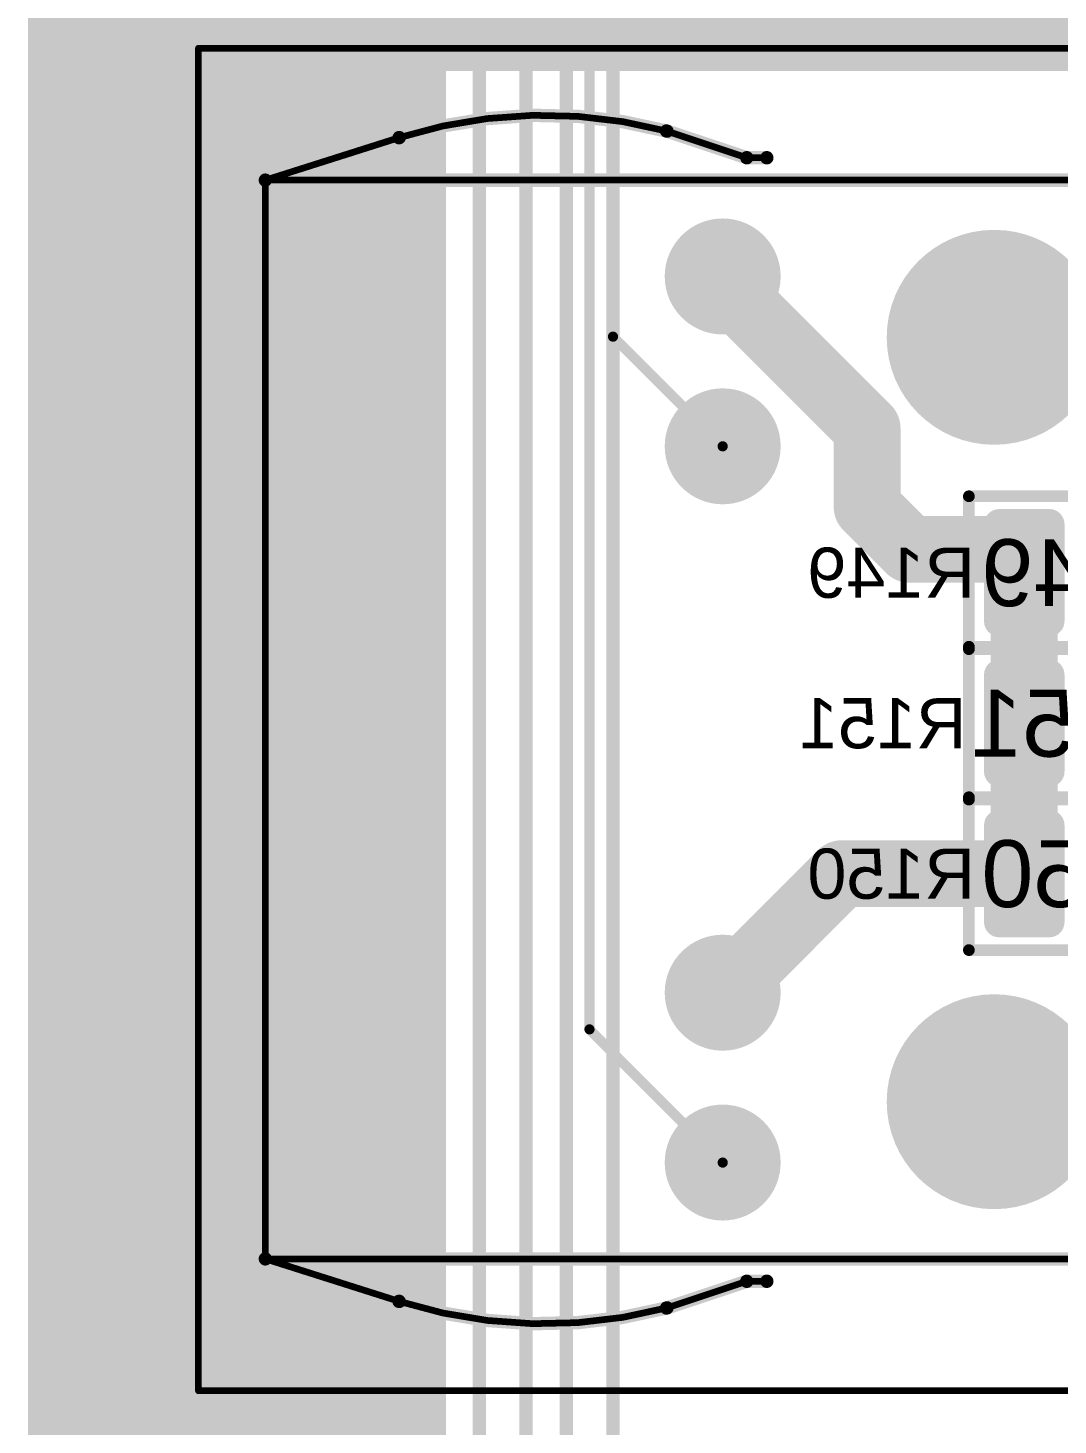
# Model space of a CAD drawing. Header units: inches. Extents: x -3 to 191, y -18 to 93.
# Drawn here: x -3.25 to 12.16, y 47.95 to 68.85 of the extents above; entities that cross this region are included whole.
import ezdxf

# ---------------------------------------------------------------- set-up
doc = ezdxf.new("R2010")
doc.units = ezdxf.units.IN
for name, color, linetype in [('Bottom Layer', 5, 'Continuous'), ('Bottom Overlay', 54, 'Continuous'), ('Bottom Paste', 16, 'Continuous'), ('Bottom Solder', 6, 'Continuous'), ('GND 1', 90, 'Continuous'), ('GND 2', 156, 'Continuous'), ('Mechanical 1', 6, 'Continuous'), ('Mechanical 13', 56, 'Continuous'), ('Mechanical 15', 56, 'Continuous'), ('Mechanical 20', 56, 'Continuous'), ('Multi-Layer', 9, 'Continuous'), ('Pad Holes', 156, 'Continuous'), ('PWR', 16, 'Continuous'), ('Signal L4', 76, 'Continuous'), ('Top Layer', 1, 'Continuous'), ('Top Overlay', 2, 'Continuous'), ('Top Solder', 216, 'Continuous'), ('Via Holes', 16, 'Continuous')]:
    doc.layers.add(name, color=color, linetype=linetype)
doc.styles.add('Arial', font='', dxfattribs={"height": 0.2})
doc.styles.get('Arial').set_extended_font_data('Arial')

# ---------------------------------------------------------------- blocks, each defined once
blk = doc.blocks.new('SI60118F_1')
at = {"layer": 'Bottom Layer'}
h = blk.add_hatch(color=5, dxfattribs=at)
edge = h.paths.add_edge_path()
edge.add_arc((-1.27, -6.35), 0.803, 0, 360)
h = blk.add_hatch(color=5, dxfattribs=at)
edge = h.paths.add_edge_path()
edge.add_arc((10.16, -6.35), 0.803, 0, 360)
h = blk.add_hatch(color=5, dxfattribs=at)
edge = h.paths.add_edge_path()
edge.add_arc((-2.18, -10.41), 0.765, 0, 360)
h = blk.add_hatch(color=5, dxfattribs=at)
edge = h.paths.add_edge_path()
edge.add_arc((0.36, -10.41), 0.765, 0, 360)
h = blk.add_hatch(color=5, dxfattribs=at)
edge = h.paths.add_edge_path()
edge.add_arc((8.53, -10.41), 0.765, 0, 360)
h = blk.add_hatch(color=5, dxfattribs=at)
edge = h.paths.add_edge_path()
edge.add_arc((11.07, -10.41), 0.765, 0, 360)
at = {"layer": 'Bottom Solder'}
h = blk.add_hatch(color=6, dxfattribs=at)
edge = h.paths.add_edge_path()
edge.add_arc((-1.27, -6.35), 0.905, 0, 360)
h = blk.add_hatch(color=6, dxfattribs=at)
edge = h.paths.add_edge_path()
edge.add_arc((10.16, -6.35), 0.905, 0, 360)
h = blk.add_hatch(color=6, dxfattribs=at)
edge = h.paths.add_edge_path()
edge.add_arc((-2.18, -10.41), 0.867, 0, 360)
h = blk.add_hatch(color=6, dxfattribs=at)
edge = h.paths.add_edge_path()
edge.add_arc((0.36, -10.41), 0.867, 0, 360)
h = blk.add_hatch(color=6, dxfattribs=at)
edge = h.paths.add_edge_path()
edge.add_arc((8.53, -10.41), 0.867, 0, 360)
h = blk.add_hatch(color=6, dxfattribs=at)
edge = h.paths.add_edge_path()
edge.add_arc((11.07, -10.41), 0.867, 0, 360)
at = {"layer": 'GND 1'}
h = blk.add_hatch(color=90, dxfattribs=at)
edge = h.paths.add_edge_path()
edge.add_arc((-1.27, -6.35), 0.803, 0, 360)
h = blk.add_hatch(color=90, dxfattribs=at)
edge = h.paths.add_edge_path()
edge.add_arc((10.16, -6.35), 0.803, 0, 360)
h = blk.add_hatch(color=90, dxfattribs=at)
edge = h.paths.add_edge_path()
edge.add_arc((-2.18, -10.41), 0.765, 0, 360)
h = blk.add_hatch(color=90, dxfattribs=at)
edge = h.paths.add_edge_path()
edge.add_arc((0.36, -10.41), 0.765, 0, 360)
h = blk.add_hatch(color=90, dxfattribs=at)
edge = h.paths.add_edge_path()
edge.add_arc((8.53, -10.41), 0.765, 0, 360)
h = blk.add_hatch(color=90, dxfattribs=at)
edge = h.paths.add_edge_path()
edge.add_arc((11.07, -10.41), 0.765, 0, 360)
at = {"layer": 'GND 2'}
h = blk.add_hatch(color=156, dxfattribs=at)
edge = h.paths.add_edge_path()
edge.add_arc((-1.27, -6.35), 0.803, 0, 360)
h = blk.add_hatch(color=156, dxfattribs=at)
edge = h.paths.add_edge_path()
edge.add_arc((10.16, -6.35), 0.803, 0, 360)
h = blk.add_hatch(color=156, dxfattribs=at)
edge = h.paths.add_edge_path()
edge.add_arc((-2.18, -10.41), 0.765, 0, 360)
h = blk.add_hatch(color=156, dxfattribs=at)
edge = h.paths.add_edge_path()
edge.add_arc((0.36, -10.41), 0.765, 0, 360)
h = blk.add_hatch(color=156, dxfattribs=at)
edge = h.paths.add_edge_path()
edge.add_arc((8.53, -10.41), 0.765, 0, 360)
h = blk.add_hatch(color=156, dxfattribs=at)
edge = h.paths.add_edge_path()
edge.add_arc((11.07, -10.41), 0.765, 0, 360)
at = {"layer": 'Multi-Layer'}
h = blk.add_hatch(color=9, dxfattribs=at)
edge = h.paths.add_edge_path()
edge.add_arc((-1.27, -6.35), 0.803, 0, 360)
h = blk.add_hatch(color=9, dxfattribs=at)
edge = h.paths.add_edge_path()
edge.add_arc((10.16, -6.35), 0.803, 0, 360)
h = blk.add_hatch(color=9, dxfattribs=at)
edge = h.paths.add_edge_path()
edge.add_arc((-2.18, -10.41), 0.765, 0, 360)
h = blk.add_hatch(color=9, dxfattribs=at)
edge = h.paths.add_edge_path()
edge.add_arc((0.36, -10.41), 0.765, 0, 360)
h = blk.add_hatch(color=9, dxfattribs=at)
edge = h.paths.add_edge_path()
edge.add_arc((8.53, -10.41), 0.765, 0, 360)
h = blk.add_hatch(color=9, dxfattribs=at)
edge = h.paths.add_edge_path()
edge.add_arc((11.07, -10.41), 0.765, 0, 360)
at = {"layer": 'Pad Holes'}
h = blk.add_hatch(color=7, dxfattribs=at)
edge = h.paths.add_edge_path()
edge.add_arc((-1.27, -6.35), 1.607, 0, 360)
h = blk.add_hatch(color=7, dxfattribs=at)
edge = h.paths.add_edge_path()
edge.add_arc((10.16, -6.35), 1.607, 0, 360)
h = blk.add_hatch(color=7, dxfattribs=at)
edge = h.paths.add_edge_path()
edge.add_arc((-2.18, -10.41), 0.51, 0, 360)
h = blk.add_hatch(color=7, dxfattribs=at)
edge = h.paths.add_edge_path()
edge.add_arc((0.36, -10.41), 0.51, 0, 360)
h = blk.add_hatch(color=7, dxfattribs=at)
edge = h.paths.add_edge_path()
edge.add_arc((8.53, -10.41), 0.51, 0, 360)
h = blk.add_hatch(color=7, dxfattribs=at)
edge = h.paths.add_edge_path()
edge.add_arc((11.07, -10.41), 0.51, 0, 360)
at = {"layer": 'PWR'}
h = blk.add_hatch(color=16, dxfattribs=at)
edge = h.paths.add_edge_path()
edge.add_arc((-1.27, -6.35), 0.803, 0, 360)
h = blk.add_hatch(color=16, dxfattribs=at)
edge = h.paths.add_edge_path()
edge.add_arc((10.16, -6.35), 0.803, 0, 360)
h = blk.add_hatch(color=16, dxfattribs=at)
edge = h.paths.add_edge_path()
edge.add_arc((-2.18, -10.41), 0.765, 0, 360)
h = blk.add_hatch(color=16, dxfattribs=at)
edge = h.paths.add_edge_path()
edge.add_arc((0.36, -10.41), 0.765, 0, 360)
h = blk.add_hatch(color=16, dxfattribs=at)
edge = h.paths.add_edge_path()
edge.add_arc((8.53, -10.41), 0.765, 0, 360)
h = blk.add_hatch(color=16, dxfattribs=at)
edge = h.paths.add_edge_path()
edge.add_arc((11.07, -10.41), 0.765, 0, 360)
at = {"layer": 'Signal L4'}
h = blk.add_hatch(color=76, dxfattribs=at)
edge = h.paths.add_edge_path()
edge.add_arc((-1.27, -6.35), 0.803, 0, 360)
h = blk.add_hatch(color=76, dxfattribs=at)
edge = h.paths.add_edge_path()
edge.add_arc((10.16, -6.35), 0.803, 0, 360)
h = blk.add_hatch(color=76, dxfattribs=at)
edge = h.paths.add_edge_path()
edge.add_arc((-2.18, -10.41), 0.765, 0, 360)
h = blk.add_hatch(color=76, dxfattribs=at)
edge = h.paths.add_edge_path()
edge.add_arc((0.36, -10.41), 0.765, 0, 360)
h = blk.add_hatch(color=76, dxfattribs=at)
edge = h.paths.add_edge_path()
edge.add_arc((8.53, -10.41), 0.765, 0, 360)
h = blk.add_hatch(color=76, dxfattribs=at)
edge = h.paths.add_edge_path()
edge.add_arc((11.07, -10.41), 0.765, 0, 360)
at = {"layer": 'Top Layer'}
h = blk.add_hatch(color=1, dxfattribs=at)
edge = h.paths.add_edge_path()
edge.add_arc((-1.27, -6.35), 0.803, 0, 360)
h = blk.add_hatch(color=1, dxfattribs=at)
edge = h.paths.add_edge_path()
edge.add_arc((10.16, -6.35), 0.803, 0, 360)
h = blk.add_hatch(color=1, dxfattribs=at)
edge = h.paths.add_edge_path()
edge.add_arc((-2.18, -10.41), 0.765, 0, 360)
h = blk.add_hatch(color=1, dxfattribs=at)
edge = h.paths.add_edge_path()
edge.add_arc((0.36, -10.41), 0.765, 0, 360)
h = blk.add_hatch(color=1, dxfattribs=at)
edge = h.paths.add_edge_path()
edge.add_arc((8.53, -10.41), 0.765, 0, 360)
h = blk.add_hatch(color=1, dxfattribs=at)
edge = h.paths.add_edge_path()
edge.add_arc((11.07, -10.41), 0.765, 0, 360)
at = {"layer": 'Top Solder'}
h = blk.add_hatch(color=216, dxfattribs=at)
edge = h.paths.add_edge_path()
edge.add_arc((-1.27, -6.35), 0.905, 0, 360)
h = blk.add_hatch(color=216, dxfattribs=at)
edge = h.paths.add_edge_path()
edge.add_arc((10.16, -6.35), 0.905, 0, 360)
h = blk.add_hatch(color=216, dxfattribs=at)
edge = h.paths.add_edge_path()
edge.add_arc((-2.18, -10.41), 0.867, 0, 360)
h = blk.add_hatch(color=216, dxfattribs=at)
edge = h.paths.add_edge_path()
edge.add_arc((0.36, -10.41), 0.867, 0, 360)
h = blk.add_hatch(color=216, dxfattribs=at)
edge = h.paths.add_edge_path()
edge.add_arc((8.53, -10.41), 0.867, 0, 360)
h = blk.add_hatch(color=216, dxfattribs=at)
edge = h.paths.add_edge_path()
edge.add_arc((11.07, -10.41), 0.867, 0, 360)
at = {"layer": 'Mechanical 15'}
for points in [[(-3.62, -17.25, 0.1, 0.1, 0), (-3.62, 4.34, 0.1, 0.1, 0)], [(12.51, -17.25, 0.1, 0.1, 0), (12.51, 4.34, 0.1, 0.1, 0)], [(-3.955, -10.05, 0.1, 0.1, 0), (-3.955, -9.75, 0.1, 0.1, 0)], [(12.845, -10.05, 0.1, 0.1, 0), (12.845, -9.75, 0.1, 0.1, 0)], [(-4.355, -11.25, 0.1, 0.1, 0), (-3.955, -10.05, 0.1, 0.1, 0)], [(13.245, -11.25, 0.1, 0.1, 0), (12.845, -10.05, 0.1, 0.1, 0)], [(-4.256, -15.248, 0.1, 0.1, -0.142321), (-4.353, -11.244, 0.1, 0.1, 0)], [(13.243, -11.244, 0.1, 0.1, -0.142321), (13.146, -15.248, 0.1, 0.1, 0)], [(-3.62, -17.25, 0.1, 0.1, 0), (-4.255, -15.25, 0.1, 0.1, 0)], [(12.51, -17.25, 0.1, 0.1, 0), (13.145, -15.25, 0.1, 0.1, 0)], [(12.51, -17.25, 0.1, 0.1, 0), (-3.62, -17.25, 0.1, 0.1, 0)]]:
    blk.add_lwpolyline(points, format="xyseb", dxfattribs=at)
for points in [[(-3.98, -9.75, 0.05, 0.05, 1), (-3.93, -9.75, 0.05, 0.05, 1)], [(12.82, -9.75, 0.05, 0.05, 1), (12.87, -9.75, 0.05, 0.05, 1)], [(-3.98, -10.05, 0.05, 0.05, 1), (-3.93, -10.05, 0.05, 0.05, 1)], [(-3.98, -10.05, 0.05, 0.05, 1), (-3.93, -10.05, 0.05, 0.05, 1)], [(12.82, -10.05, 0.05, 0.05, 1), (12.87, -10.05, 0.05, 0.05, 1)], [(12.82, -10.05, 0.05, 0.05, 1), (12.87, -10.05, 0.05, 0.05, 1)], [(-4.38, -11.25, 0.05, 0.05, 1), (-4.33, -11.25, 0.05, 0.05, 1)], [(-4.378, -11.244, 0.05, 0.05, 1), (-4.328, -11.244, 0.05, 0.05, 1)], [(13.218, -11.244, 0.05, 0.05, 1), (13.268, -11.244, 0.05, 0.05, 1)], [(13.22, -11.25, 0.05, 0.05, 1), (13.27, -11.25, 0.05, 0.05, 1)], [(-4.281, -15.248, 0.05, 0.05, 1), (-4.231, -15.248, 0.05, 0.05, 1)], [(-4.28, -15.25, 0.05, 0.05, 1), (-4.23, -15.25, 0.05, 0.05, 1)], [(13.12, -15.25, 0.05, 0.05, 1), (13.17, -15.25, 0.05, 0.05, 1)], [(13.121, -15.248, 0.05, 0.05, 1), (13.171, -15.248, 0.05, 0.05, 1)], [(-3.645, -17.25, 0.05, 0.05, 1), (-3.595, -17.25, 0.05, 0.05, 1)], [(-3.645, -17.25, 0.05, 0.05, 1), (-3.595, -17.25, 0.05, 0.05, 1)], [(-3.645, -17.25, 0.05, 0.05, 1), (-3.595, -17.25, 0.05, 0.05, 1)], [(12.485, -17.25, 0.05, 0.05, 1), (12.535, -17.25, 0.05, 0.05, 1)], [(12.485, -17.25, 0.05, 0.05, 1), (12.535, -17.25, 0.05, 0.05, 1)], [(12.485, -17.25, 0.05, 0.05, 1), (12.535, -17.25, 0.05, 0.05, 1)]]:
    blk.add_lwpolyline(points, format="xyseb", close=True, dxfattribs=at)
at = {"layer": 'Mechanical 20'}
for points in [[(-5.592, -18.25, 0.1, 0.1, 0), (-5.592, 5.35, 0.1, 0.1, 0)], [(14.482, -18.25, 0.1, 0.1, 0), (14.482, 5.35, 0.1, 0.1, 0)], [(14.482, -18.25, 0.1, 0.1, 0), (-5.592, -18.25, 0.1, 0.1, 0)]]:
    blk.add_lwpolyline(points, format="xyseb", dxfattribs=at)
for points in [[(-5.617, -18.25, 0.05, 0.05, 1), (-5.567, -18.25, 0.05, 0.05, 1)], [(-5.617, -18.25, 0.05, 0.05, 1), (-5.567, -18.25, 0.05, 0.05, 1)], [(14.457, -18.25, 0.05, 0.05, 1), (14.507, -18.25, 0.05, 0.05, 1)], [(14.457, -18.25, 0.05, 0.05, 1), (14.507, -18.25, 0.05, 0.05, 1)]]:
    blk.add_lwpolyline(points, format="xyseb", close=True, dxfattribs=at)
at = {"layer": 'Top Overlay'}
for points in [[(-3.62, -17.25, 0.2, 0.2, 0), (-3.62, -4.85, 0.2, 0.2, 0)], [(12.51, -17.25, 0.2, 0.2, 0), (12.51, -4.85, 0.2, 0.2, 0)], [(-3.955, -10.05, 0.2, 0.2, 0), (-3.955, -9.75, 0.2, 0.2, 0)], [(12.845, -10.05, 0.2, 0.2, 0), (12.845, -9.75, 0.2, 0.2, 0)], [(-4.355, -11.25, 0.2, 0.2, 0), (-3.955, -10.05, 0.2, 0.2, 0)], [(13.245, -11.25, 0.2, 0.2, 0), (12.845, -10.05, 0.2, 0.2, 0)], [(-4.256, -15.248, 0.2, 0.2, -0.142321), (-4.353, -11.244, 0.2, 0.2, 0)], [(13.243, -11.244, 0.2, 0.2, -0.142321), (13.146, -15.248, 0.2, 0.2, 0)], [(-3.62, -17.25, 0.2, 0.2, 0), (-4.255, -15.25, 0.2, 0.2, 0)], [(12.51, -17.25, 0.2, 0.2, 0), (13.145, -15.25, 0.2, 0.2, 0)], [(12.51, -17.25, 0.2, 0.2, 0), (-3.62, -17.25, 0.2, 0.2, 0)]]:
    blk.add_lwpolyline(points, format="xyseb", dxfattribs=at)
for points in [[(-4.005, -9.75, 0.1, 0.1, 1), (-3.905, -9.75, 0.1, 0.1, 1)], [(12.795, -9.75, 0.1, 0.1, 1), (12.895, -9.75, 0.1, 0.1, 1)], [(-4.005, -10.05, 0.1, 0.1, 1), (-3.905, -10.05, 0.1, 0.1, 1)], [(-4.005, -10.05, 0.1, 0.1, 1), (-3.905, -10.05, 0.1, 0.1, 1)], [(12.795, -10.05, 0.1, 0.1, 1), (12.895, -10.05, 0.1, 0.1, 1)], [(12.795, -10.05, 0.1, 0.1, 1), (12.895, -10.05, 0.1, 0.1, 1)], [(-4.405, -11.25, 0.1, 0.1, 1), (-4.305, -11.25, 0.1, 0.1, 1)], [(-4.403, -11.244, 0.1, 0.1, 1), (-4.303, -11.244, 0.1, 0.1, 1)], [(13.193, -11.244, 0.1, 0.1, 1), (13.293, -11.244, 0.1, 0.1, 1)], [(13.195, -11.25, 0.1, 0.1, 1), (13.295, -11.25, 0.1, 0.1, 1)], [(-4.306, -15.248, 0.1, 0.1, 1), (-4.206, -15.248, 0.1, 0.1, 1)], [(-4.305, -15.25, 0.1, 0.1, 1), (-4.205, -15.25, 0.1, 0.1, 1)], [(13.095, -15.25, 0.1, 0.1, 1), (13.195, -15.25, 0.1, 0.1, 1)], [(13.096, -15.248, 0.1, 0.1, 1), (13.196, -15.248, 0.1, 0.1, 1)], [(-3.67, -17.25, 0.1, 0.1, 1), (-3.57, -17.25, 0.1, 0.1, 1)], [(-3.67, -17.25, 0.1, 0.1, 1), (-3.57, -17.25, 0.1, 0.1, 1)], [(-3.67, -17.25, 0.1, 0.1, 1), (-3.57, -17.25, 0.1, 0.1, 1)], [(12.46, -17.25, 0.1, 0.1, 1), (12.56, -17.25, 0.1, 0.1, 1)], [(12.46, -17.25, 0.1, 0.1, 1), (12.56, -17.25, 0.1, 0.1, 1)], [(12.46, -17.25, 0.1, 0.1, 1), (12.56, -17.25, 0.1, 0.1, 1)]]:
    blk.add_lwpolyline(points, format="xyseb", close=True, dxfattribs=at)
blk = doc.blocks.new('RES_0805_B_30')
at = {"layer": 'Bottom Layer'}
h = blk.add_hatch(color=5, dxfattribs=at)
edge = h.paths.add_edge_path()
edge.add_arc((-1.325, 0.725), 0.125, 90, 180)
edge.add_line((-1.45, 0.725), (-1.45, -0.725))
edge.add_arc((-1.325, -0.725), 0.125, 180, 270)
edge.add_line((-1.325, -0.85), (-0.575, -0.85))
edge.add_arc((-0.575, -0.725), 0.125, 270, 360)
edge.add_line((-0.45, -0.725), (-0.45, 0.725))
edge.add_arc((-0.575, 0.725), 0.125, 0, 90)
edge.add_line((-0.575, 0.85), (-1.325, 0.85))
h = blk.add_hatch(color=5, dxfattribs=at)
edge = h.paths.add_edge_path()
edge.add_arc((0.575, 0.725), 0.125, 90, 180)
edge.add_line((0.45, 0.725), (0.45, -0.725))
edge.add_arc((0.575, -0.725), 0.125, 180, 270)
edge.add_line((0.575, -0.85), (1.325, -0.85))
edge.add_arc((1.325, -0.725), 0.125, 270, 360)
edge.add_line((1.45, -0.725), (1.45, 0.725))
edge.add_arc((1.325, 0.725), 0.125, 0, 90)
edge.add_line((1.325, 0.85), (0.575, 0.85))
at = {"layer": 'Bottom Paste'}
h = blk.add_hatch(color=16, dxfattribs=at)
edge = h.paths.add_edge_path()
edge.add_arc((-1.325, 0.725), 0.125, 90, 180)
edge.add_line((-1.45, 0.725), (-1.45, -0.725))
edge.add_arc((-1.325, -0.725), 0.125, 180, 270)
edge.add_line((-1.325, -0.85), (-0.575, -0.85))
edge.add_arc((-0.575, -0.725), 0.125, 270, 360)
edge.add_line((-0.45, -0.725), (-0.45, 0.725))
edge.add_arc((-0.575, 0.725), 0.125, 0, 90)
edge.add_line((-0.575, 0.85), (-1.325, 0.85))
h = blk.add_hatch(color=16, dxfattribs=at)
edge = h.paths.add_edge_path()
edge.add_arc((0.575, 0.725), 0.125, 90, 180)
edge.add_line((0.45, 0.725), (0.45, -0.725))
edge.add_arc((0.575, -0.725), 0.125, 180, 270)
edge.add_line((0.575, -0.85), (1.325, -0.85))
edge.add_arc((1.325, -0.725), 0.125, 270, 360)
edge.add_line((1.45, -0.725), (1.45, 0.725))
edge.add_arc((1.325, 0.725), 0.125, 0, 90)
edge.add_line((1.325, 0.85), (0.575, 0.85))
at = {"layer": 'Bottom Solder'}
h = blk.add_hatch(color=6, dxfattribs=at)
edge = h.paths.add_edge_path()
edge.add_arc((-1.325, 0.725), 0.227, 90, 180)
edge.add_line((-1.552, 0.725), (-1.552, -0.725))
edge.add_arc((-1.325, -0.725), 0.227, 180, 270)
edge.add_line((-1.325, -0.952), (-0.575, -0.952))
edge.add_arc((-0.575, -0.725), 0.227, 270, 360)
edge.add_line((-0.348, -0.725), (-0.348, 0.725))
edge.add_arc((-0.575, 0.725), 0.227, 0, 90)
edge.add_line((-0.575, 0.952), (-1.325, 0.952))
h = blk.add_hatch(color=6, dxfattribs=at)
edge = h.paths.add_edge_path()
edge.add_arc((0.575, 0.725), 0.227, 90, 180)
edge.add_line((0.348, 0.725), (0.348, -0.725))
edge.add_arc((0.575, -0.725), 0.227, 180, 270)
edge.add_line((0.575, -0.952), (1.325, -0.952))
edge.add_arc((1.325, -0.725), 0.227, 270, 360)
edge.add_line((1.552, -0.725), (1.552, 0.725))
edge.add_arc((1.325, 0.725), 0.227, 0, 90)
edge.add_line((1.325, 0.952), (0.575, 0.952))
at = {"layer": 'Mechanical 13'}
for points in [[(-1.778, 1.143, 0.175, 0.175, 0), (-1.778, -1.143, 0.175, 0.175, 0)], [(1.778, 1.143, 0.175, 0.175, 0), (-1.778, 1.143, 0.175, 0.175, 0)], [(1.778, 1.143, 0.175, 0.175, 0), (1.778, -1.143, 0.175, 0.175, 0)], [(1.778, -1.143, 0.175, 0.175, 0), (-1.778, -1.143, 0.175, 0.175, 0)]]:
    blk.add_lwpolyline(points, format="xyseb", dxfattribs=at)
for points in [[(-1.822, 1.143, 0.0875, 0.0875, 1), (-1.734, 1.143, 0.0875, 0.0875, 1)], [(-1.822, 1.143, 0.0875, 0.0875, 1), (-1.734, 1.143, 0.0875, 0.0875, 1)], [(1.734, 1.143, 0.0875, 0.0875, 1), (1.822, 1.143, 0.0875, 0.0875, 1)], [(1.734, 1.143, 0.0875, 0.0875, 1), (1.822, 1.143, 0.0875, 0.0875, 1)], [(-1.822, -1.143, 0.0875, 0.0875, 1), (-1.734, -1.143, 0.0875, 0.0875, 1)], [(-1.822, -1.143, 0.0875, 0.0875, 1), (-1.734, -1.143, 0.0875, 0.0875, 1)], [(1.734, -1.143, 0.0875, 0.0875, 1), (1.822, -1.143, 0.0875, 0.0875, 1)], [(1.734, -1.143, 0.0875, 0.0875, 1), (1.822, -1.143, 0.0875, 0.0875, 1)]]:
    blk.add_lwpolyline(points, format="xyseb", close=True, dxfattribs=at)
at = {"layer": 'Mechanical 13', "style": 'Arial', "text_generation_flag": 2}
blk.add_text('R151', height=1, rotation=180, dxfattribs=at).set_placement((-1.583, 0.5))
blk = doc.blocks.new('RES_0805_B_31')
at = {"layer": 'Bottom Layer'}
h = blk.add_hatch(color=5, dxfattribs=at)
edge = h.paths.add_edge_path()
edge.add_arc((-1.325, 0.725), 0.125, 90, 180)
edge.add_line((-1.45, 0.725), (-1.45, -0.725))
edge.add_arc((-1.325, -0.725), 0.125, 180, 270)
edge.add_line((-1.325, -0.85), (-0.575, -0.85))
edge.add_arc((-0.575, -0.725), 0.125, 270, 360)
edge.add_line((-0.45, -0.725), (-0.45, 0.725))
edge.add_arc((-0.575, 0.725), 0.125, 0, 90)
edge.add_line((-0.575, 0.85), (-1.325, 0.85))
h = blk.add_hatch(color=5, dxfattribs=at)
edge = h.paths.add_edge_path()
edge.add_arc((0.575, 0.725), 0.125, 90, 180)
edge.add_line((0.45, 0.725), (0.45, -0.725))
edge.add_arc((0.575, -0.725), 0.125, 180, 270)
edge.add_line((0.575, -0.85), (1.325, -0.85))
edge.add_arc((1.325, -0.725), 0.125, 270, 360)
edge.add_line((1.45, -0.725), (1.45, 0.725))
edge.add_arc((1.325, 0.725), 0.125, 0, 90)
edge.add_line((1.325, 0.85), (0.575, 0.85))
at = {"layer": 'Bottom Paste'}
h = blk.add_hatch(color=16, dxfattribs=at)
edge = h.paths.add_edge_path()
edge.add_arc((-1.325, 0.725), 0.125, 90, 180)
edge.add_line((-1.45, 0.725), (-1.45, -0.725))
edge.add_arc((-1.325, -0.725), 0.125, 180, 270)
edge.add_line((-1.325, -0.85), (-0.575, -0.85))
edge.add_arc((-0.575, -0.725), 0.125, 270, 360)
edge.add_line((-0.45, -0.725), (-0.45, 0.725))
edge.add_arc((-0.575, 0.725), 0.125, 0, 90)
edge.add_line((-0.575, 0.85), (-1.325, 0.85))
h = blk.add_hatch(color=16, dxfattribs=at)
edge = h.paths.add_edge_path()
edge.add_arc((0.575, 0.725), 0.125, 90, 180)
edge.add_line((0.45, 0.725), (0.45, -0.725))
edge.add_arc((0.575, -0.725), 0.125, 180, 270)
edge.add_line((0.575, -0.85), (1.325, -0.85))
edge.add_arc((1.325, -0.725), 0.125, 270, 360)
edge.add_line((1.45, -0.725), (1.45, 0.725))
edge.add_arc((1.325, 0.725), 0.125, 0, 90)
edge.add_line((1.325, 0.85), (0.575, 0.85))
at = {"layer": 'Bottom Solder'}
h = blk.add_hatch(color=6, dxfattribs=at)
edge = h.paths.add_edge_path()
edge.add_arc((-1.325, 0.725), 0.227, 90, 180)
edge.add_line((-1.552, 0.725), (-1.552, -0.725))
edge.add_arc((-1.325, -0.725), 0.227, 180, 270)
edge.add_line((-1.325, -0.952), (-0.575, -0.952))
edge.add_arc((-0.575, -0.725), 0.227, 270, 360)
edge.add_line((-0.348, -0.725), (-0.348, 0.725))
edge.add_arc((-0.575, 0.725), 0.227, 0, 90)
edge.add_line((-0.575, 0.952), (-1.325, 0.952))
h = blk.add_hatch(color=6, dxfattribs=at)
edge = h.paths.add_edge_path()
edge.add_arc((0.575, 0.725), 0.227, 90, 180)
edge.add_line((0.348, 0.725), (0.348, -0.725))
edge.add_arc((0.575, -0.725), 0.227, 180, 270)
edge.add_line((0.575, -0.952), (1.325, -0.952))
edge.add_arc((1.325, -0.725), 0.227, 270, 360)
edge.add_line((1.552, -0.725), (1.552, 0.725))
edge.add_arc((1.325, 0.725), 0.227, 0, 90)
edge.add_line((1.325, 0.952), (0.575, 0.952))
at = {"layer": 'Mechanical 13'}
for points in [[(-1.778, 1.143, 0.175, 0.175, 0), (-1.778, -1.143, 0.175, 0.175, 0)], [(1.778, 1.143, 0.175, 0.175, 0), (-1.778, 1.143, 0.175, 0.175, 0)], [(1.778, 1.143, 0.175, 0.175, 0), (1.778, -1.143, 0.175, 0.175, 0)], [(1.778, -1.143, 0.175, 0.175, 0), (-1.778, -1.143, 0.175, 0.175, 0)]]:
    blk.add_lwpolyline(points, format="xyseb", dxfattribs=at)
for points in [[(-1.822, 1.143, 0.0875, 0.0875, 1), (-1.734, 1.143, 0.0875, 0.0875, 1)], [(-1.822, 1.143, 0.0875, 0.0875, 1), (-1.734, 1.143, 0.0875, 0.0875, 1)], [(1.734, 1.143, 0.0875, 0.0875, 1), (1.822, 1.143, 0.0875, 0.0875, 1)], [(1.734, 1.143, 0.0875, 0.0875, 1), (1.822, 1.143, 0.0875, 0.0875, 1)], [(-1.822, -1.143, 0.0875, 0.0875, 1), (-1.734, -1.143, 0.0875, 0.0875, 1)], [(-1.822, -1.143, 0.0875, 0.0875, 1), (-1.734, -1.143, 0.0875, 0.0875, 1)], [(1.734, -1.143, 0.0875, 0.0875, 1), (1.822, -1.143, 0.0875, 0.0875, 1)], [(1.734, -1.143, 0.0875, 0.0875, 1), (1.822, -1.143, 0.0875, 0.0875, 1)]]:
    blk.add_lwpolyline(points, format="xyseb", close=True, dxfattribs=at)
at = {"layer": 'Mechanical 13', "style": 'Arial', "text_generation_flag": 2}
blk.add_text('R150', height=1, rotation=180, dxfattribs=at).set_placement((-1.749, 0.5))
blk = doc.blocks.new('RES_0805_B_32')
at = {"layer": 'Bottom Layer'}
h = blk.add_hatch(color=5, dxfattribs=at)
edge = h.paths.add_edge_path()
edge.add_arc((-1.325, 0.725), 0.125, 90, 180)
edge.add_line((-1.45, 0.725), (-1.45, -0.725))
edge.add_arc((-1.325, -0.725), 0.125, 180, 270)
edge.add_line((-1.325, -0.85), (-0.575, -0.85))
edge.add_arc((-0.575, -0.725), 0.125, 270, 360)
edge.add_line((-0.45, -0.725), (-0.45, 0.725))
edge.add_arc((-0.575, 0.725), 0.125, 0, 90)
edge.add_line((-0.575, 0.85), (-1.325, 0.85))
h = blk.add_hatch(color=5, dxfattribs=at)
edge = h.paths.add_edge_path()
edge.add_arc((0.575, 0.725), 0.125, 90, 180)
edge.add_line((0.45, 0.725), (0.45, -0.725))
edge.add_arc((0.575, -0.725), 0.125, 180, 270)
edge.add_line((0.575, -0.85), (1.325, -0.85))
edge.add_arc((1.325, -0.725), 0.125, 270, 360)
edge.add_line((1.45, -0.725), (1.45, 0.725))
edge.add_arc((1.325, 0.725), 0.125, 0, 90)
edge.add_line((1.325, 0.85), (0.575, 0.85))
at = {"layer": 'Bottom Paste'}
h = blk.add_hatch(color=16, dxfattribs=at)
edge = h.paths.add_edge_path()
edge.add_arc((-1.325, 0.725), 0.125, 90, 180)
edge.add_line((-1.45, 0.725), (-1.45, -0.725))
edge.add_arc((-1.325, -0.725), 0.125, 180, 270)
edge.add_line((-1.325, -0.85), (-0.575, -0.85))
edge.add_arc((-0.575, -0.725), 0.125, 270, 360)
edge.add_line((-0.45, -0.725), (-0.45, 0.725))
edge.add_arc((-0.575, 0.725), 0.125, 0, 90)
edge.add_line((-0.575, 0.85), (-1.325, 0.85))
h = blk.add_hatch(color=16, dxfattribs=at)
edge = h.paths.add_edge_path()
edge.add_arc((0.575, 0.725), 0.125, 90, 180)
edge.add_line((0.45, 0.725), (0.45, -0.725))
edge.add_arc((0.575, -0.725), 0.125, 180, 270)
edge.add_line((0.575, -0.85), (1.325, -0.85))
edge.add_arc((1.325, -0.725), 0.125, 270, 360)
edge.add_line((1.45, -0.725), (1.45, 0.725))
edge.add_arc((1.325, 0.725), 0.125, 0, 90)
edge.add_line((1.325, 0.85), (0.575, 0.85))
at = {"layer": 'Bottom Solder'}
h = blk.add_hatch(color=6, dxfattribs=at)
edge = h.paths.add_edge_path()
edge.add_arc((-1.325, 0.725), 0.227, 90, 180)
edge.add_line((-1.552, 0.725), (-1.552, -0.725))
edge.add_arc((-1.325, -0.725), 0.227, 180, 270)
edge.add_line((-1.325, -0.952), (-0.575, -0.952))
edge.add_arc((-0.575, -0.725), 0.227, 270, 360)
edge.add_line((-0.348, -0.725), (-0.348, 0.725))
edge.add_arc((-0.575, 0.725), 0.227, 0, 90)
edge.add_line((-0.575, 0.952), (-1.325, 0.952))
h = blk.add_hatch(color=6, dxfattribs=at)
edge = h.paths.add_edge_path()
edge.add_arc((0.575, 0.725), 0.227, 90, 180)
edge.add_line((0.348, 0.725), (0.348, -0.725))
edge.add_arc((0.575, -0.725), 0.227, 180, 270)
edge.add_line((0.575, -0.952), (1.325, -0.952))
edge.add_arc((1.325, -0.725), 0.227, 270, 360)
edge.add_line((1.552, -0.725), (1.552, 0.725))
edge.add_arc((1.325, 0.725), 0.227, 0, 90)
edge.add_line((1.325, 0.952), (0.575, 0.952))
at = {"layer": 'Mechanical 13'}
for points in [[(-1.778, 1.143, 0.175, 0.175, 0), (-1.778, -1.143, 0.175, 0.175, 0)], [(1.778, 1.143, 0.175, 0.175, 0), (-1.778, 1.143, 0.175, 0.175, 0)], [(1.778, 1.143, 0.175, 0.175, 0), (1.778, -1.143, 0.175, 0.175, 0)], [(1.778, -1.143, 0.175, 0.175, 0), (-1.778, -1.143, 0.175, 0.175, 0)]]:
    blk.add_lwpolyline(points, format="xyseb", dxfattribs=at)
for points in [[(-1.822, 1.143, 0.0875, 0.0875, 1), (-1.734, 1.143, 0.0875, 0.0875, 1)], [(-1.822, 1.143, 0.0875, 0.0875, 1), (-1.734, 1.143, 0.0875, 0.0875, 1)], [(1.734, 1.143, 0.0875, 0.0875, 1), (1.822, 1.143, 0.0875, 0.0875, 1)], [(1.734, 1.143, 0.0875, 0.0875, 1), (1.822, 1.143, 0.0875, 0.0875, 1)], [(-1.822, -1.143, 0.0875, 0.0875, 1), (-1.734, -1.143, 0.0875, 0.0875, 1)], [(-1.822, -1.143, 0.0875, 0.0875, 1), (-1.734, -1.143, 0.0875, 0.0875, 1)], [(1.734, -1.143, 0.0875, 0.0875, 1), (1.822, -1.143, 0.0875, 0.0875, 1)], [(1.734, -1.143, 0.0875, 0.0875, 1), (1.822, -1.143, 0.0875, 0.0875, 1)]]:
    blk.add_lwpolyline(points, format="xyseb", close=True, dxfattribs=at)
at = {"layer": 'Mechanical 13', "style": 'Arial', "text_generation_flag": 2}
blk.add_text('R149', height=1, rotation=180, dxfattribs=at).set_placement((-1.749, 0.5))

msp = doc.modelspace()

# ---------------------------------------------------------------- hatches: boundary and pattern name
at = {"layer": 'Bottom Layer'}
msp.add_hatch(color=5, dxfattribs=at).paths.add_polyline_path([(3, 0.259), (2.279, 0.259), (1.846, 0.345), (1.438, 0.514), (1.071, 0.759), (0.759, 1.071), (0.514, 1.438), (0.345, 1.846), (0.259, 2.279), (0.259, 2.5), (0.259, 87.5), (0.259, 87.721), (0.345, 88.154), (0.514, 88.562), (0.759, 88.929), (1.071, 89.241), (1.438, 89.486), (1.846, 89.655), (2.279, 89.741), (3, 89.741)])
h = msp.add_hatch(color=5, dxfattribs=at)
edge = h.paths.add_edge_path()
edge.add_arc((0.8, 66.4), 0.3, 0, 360)
h = msp.add_hatch(color=5, dxfattribs=at)
edge = h.paths.add_edge_path()
edge.add_arc((2.3, 66.4), 0.3, 0, 360)
h = msp.add_hatch(color=5, dxfattribs=at)
edge = h.paths.add_edge_path()
edge.add_arc((0.8, 63.4), 0.3, 0, 360)
h = msp.add_hatch(color=5, dxfattribs=at)
edge = h.paths.add_edge_path()
edge.add_arc((2.3, 63.4), 0.3, 0, 360)
h = msp.add_hatch(color=5, dxfattribs=at)
edge = h.paths.add_edge_path()
edge.add_arc((0.8, 60.4), 0.3, 0, 360)
h = msp.add_hatch(color=5, dxfattribs=at)
edge = h.paths.add_edge_path()
edge.add_arc((2.3, 60.4), 0.3, 0, 360)
h = msp.add_hatch(color=5, dxfattribs=at)
edge = h.paths.add_edge_path()
edge.add_arc((0.8, 57.4), 0.3, 0, 360)
h = msp.add_hatch(color=5, dxfattribs=at)
edge = h.paths.add_edge_path()
edge.add_arc((2.3, 57.4), 0.3, 0, 360)
h = msp.add_hatch(color=5, dxfattribs=at)
edge = h.paths.add_edge_path()
edge.add_arc((0.8, 54.4), 0.3, 0, 360)
h = msp.add_hatch(color=5, dxfattribs=at)
edge = h.paths.add_edge_path()
edge.add_arc((2.3, 54.4), 0.3, 0, 360)
h = msp.add_hatch(color=5, dxfattribs=at)
edge = h.paths.add_edge_path()
edge.add_arc((0.8, 51.4), 0.3, 0, 360)
h = msp.add_hatch(color=5, dxfattribs=at)
edge = h.paths.add_edge_path()
edge.add_arc((2.3, 51.4), 0.3, 0, 360)
h = msp.add_hatch(color=5, dxfattribs=at)
edge = h.paths.add_edge_path()
edge.add_arc((0.8, 48.4), 0.3, 0, 360)
h = msp.add_hatch(color=5, dxfattribs=at)
edge = h.paths.add_edge_path()
edge.add_arc((2.3, 48.4), 0.3, 0, 360)
at = {"layer": 'GND 1'}
h = msp.add_hatch(color=90, dxfattribs=at)
edge = h.paths.add_edge_path()
edge.add_arc((0.8, 66.4), 0.3, 0, 360)
h = msp.add_hatch(color=90, dxfattribs=at)
edge = h.paths.add_edge_path()
edge.add_arc((2.3, 66.4), 0.3, 0, 360)
h = msp.add_hatch(color=90, dxfattribs=at)
edge = h.paths.add_edge_path()
edge.add_arc((0.8, 63.4), 0.3, 0, 360)
h = msp.add_hatch(color=90, dxfattribs=at)
edge = h.paths.add_edge_path()
edge.add_arc((2.3, 63.4), 0.3, 0, 360)
h = msp.add_hatch(color=90, dxfattribs=at)
edge = h.paths.add_edge_path()
edge.add_arc((0.8, 60.4), 0.3, 0, 360)
h = msp.add_hatch(color=90, dxfattribs=at)
edge = h.paths.add_edge_path()
edge.add_arc((2.3, 60.4), 0.3, 0, 360)
h = msp.add_hatch(color=90, dxfattribs=at)
edge = h.paths.add_edge_path()
edge.add_arc((0.8, 57.4), 0.3, 0, 360)
h = msp.add_hatch(color=90, dxfattribs=at)
edge = h.paths.add_edge_path()
edge.add_arc((2.3, 57.4), 0.3, 0, 360)
h = msp.add_hatch(color=90, dxfattribs=at)
edge = h.paths.add_edge_path()
edge.add_arc((0.8, 54.4), 0.3, 0, 360)
h = msp.add_hatch(color=90, dxfattribs=at)
edge = h.paths.add_edge_path()
edge.add_arc((2.3, 54.4), 0.3, 0, 360)
h = msp.add_hatch(color=90, dxfattribs=at)
edge = h.paths.add_edge_path()
edge.add_arc((0.8, 51.4), 0.3, 0, 360)
h = msp.add_hatch(color=90, dxfattribs=at)
edge = h.paths.add_edge_path()
edge.add_arc((2.3, 51.4), 0.3, 0, 360)
h = msp.add_hatch(color=90, dxfattribs=at)
edge = h.paths.add_edge_path()
edge.add_arc((0.8, 48.4), 0.3, 0, 360)
h = msp.add_hatch(color=90, dxfattribs=at)
edge = h.paths.add_edge_path()
edge.add_arc((2.3, 48.4), 0.3, 0, 360)
at = {"layer": 'GND 2'}
h = msp.add_hatch(color=156, dxfattribs=at)
edge = h.paths.add_edge_path()
edge.add_arc((0.8, 66.4), 0.3, 0, 360)
h = msp.add_hatch(color=156, dxfattribs=at)
edge = h.paths.add_edge_path()
edge.add_arc((2.3, 66.4), 0.3, 0, 360)
h = msp.add_hatch(color=156, dxfattribs=at)
edge = h.paths.add_edge_path()
edge.add_arc((0.8, 63.4), 0.3, 0, 360)
h = msp.add_hatch(color=156, dxfattribs=at)
edge = h.paths.add_edge_path()
edge.add_arc((2.3, 63.4), 0.3, 0, 360)
h = msp.add_hatch(color=156, dxfattribs=at)
edge = h.paths.add_edge_path()
edge.add_arc((0.8, 60.4), 0.3, 0, 360)
h = msp.add_hatch(color=156, dxfattribs=at)
edge = h.paths.add_edge_path()
edge.add_arc((2.3, 60.4), 0.3, 0, 360)
h = msp.add_hatch(color=156, dxfattribs=at)
edge = h.paths.add_edge_path()
edge.add_arc((0.8, 57.4), 0.3, 0, 360)
h = msp.add_hatch(color=156, dxfattribs=at)
edge = h.paths.add_edge_path()
edge.add_arc((2.3, 57.4), 0.3, 0, 360)
h = msp.add_hatch(color=156, dxfattribs=at)
edge = h.paths.add_edge_path()
edge.add_arc((0.8, 54.4), 0.3, 0, 360)
h = msp.add_hatch(color=156, dxfattribs=at)
edge = h.paths.add_edge_path()
edge.add_arc((2.3, 54.4), 0.3, 0, 360)
h = msp.add_hatch(color=156, dxfattribs=at)
edge = h.paths.add_edge_path()
edge.add_arc((0.8, 51.4), 0.3, 0, 360)
h = msp.add_hatch(color=156, dxfattribs=at)
edge = h.paths.add_edge_path()
edge.add_arc((2.3, 51.4), 0.3, 0, 360)
h = msp.add_hatch(color=156, dxfattribs=at)
edge = h.paths.add_edge_path()
edge.add_arc((0.8, 48.4), 0.3, 0, 360)
h = msp.add_hatch(color=156, dxfattribs=at)
edge = h.paths.add_edge_path()
edge.add_arc((2.3, 48.4), 0.3, 0, 360)
at = {"layer": 'PWR'}
h = msp.add_hatch(color=16, dxfattribs=at)
edge = h.paths.add_edge_path()
edge.add_arc((0.8, 66.4), 0.3, 0, 360)
h = msp.add_hatch(color=16, dxfattribs=at)
edge = h.paths.add_edge_path()
edge.add_arc((2.3, 66.4), 0.3, 0, 360)
h = msp.add_hatch(color=16, dxfattribs=at)
edge = h.paths.add_edge_path()
edge.add_arc((0.8, 63.4), 0.3, 0, 360)
h = msp.add_hatch(color=16, dxfattribs=at)
edge = h.paths.add_edge_path()
edge.add_arc((2.3, 63.4), 0.3, 0, 360)
h = msp.add_hatch(color=16, dxfattribs=at)
edge = h.paths.add_edge_path()
edge.add_arc((0.8, 60.4), 0.3, 0, 360)
h = msp.add_hatch(color=16, dxfattribs=at)
edge = h.paths.add_edge_path()
edge.add_arc((2.3, 60.4), 0.3, 0, 360)
h = msp.add_hatch(color=16, dxfattribs=at)
edge = h.paths.add_edge_path()
edge.add_arc((0.8, 57.4), 0.3, 0, 360)
h = msp.add_hatch(color=16, dxfattribs=at)
edge = h.paths.add_edge_path()
edge.add_arc((2.3, 57.4), 0.3, 0, 360)
h = msp.add_hatch(color=16, dxfattribs=at)
edge = h.paths.add_edge_path()
edge.add_arc((0.8, 54.4), 0.3, 0, 360)
h = msp.add_hatch(color=16, dxfattribs=at)
edge = h.paths.add_edge_path()
edge.add_arc((2.3, 54.4), 0.3, 0, 360)
h = msp.add_hatch(color=16, dxfattribs=at)
edge = h.paths.add_edge_path()
edge.add_arc((0.8, 51.4), 0.3, 0, 360)
h = msp.add_hatch(color=16, dxfattribs=at)
edge = h.paths.add_edge_path()
edge.add_arc((2.3, 51.4), 0.3, 0, 360)
h = msp.add_hatch(color=16, dxfattribs=at)
edge = h.paths.add_edge_path()
edge.add_arc((0.8, 48.4), 0.3, 0, 360)
h = msp.add_hatch(color=16, dxfattribs=at)
edge = h.paths.add_edge_path()
edge.add_arc((2.3, 48.4), 0.3, 0, 360)
at = {"layer": 'Signal L4'}
h = msp.add_hatch(color=76, dxfattribs=at)
edge = h.paths.add_edge_path()
edge.add_arc((0.8, 66.4), 0.3, 0, 360)
h = msp.add_hatch(color=76, dxfattribs=at)
edge = h.paths.add_edge_path()
edge.add_arc((2.3, 66.4), 0.3, 0, 360)
h = msp.add_hatch(color=76, dxfattribs=at)
edge = h.paths.add_edge_path()
edge.add_arc((0.8, 63.4), 0.3, 0, 360)
h = msp.add_hatch(color=76, dxfattribs=at)
edge = h.paths.add_edge_path()
edge.add_arc((2.3, 63.4), 0.3, 0, 360)
h = msp.add_hatch(color=76, dxfattribs=at)
edge = h.paths.add_edge_path()
edge.add_arc((0.8, 60.4), 0.3, 0, 360)
h = msp.add_hatch(color=76, dxfattribs=at)
edge = h.paths.add_edge_path()
edge.add_arc((2.3, 60.4), 0.3, 0, 360)
h = msp.add_hatch(color=76, dxfattribs=at)
edge = h.paths.add_edge_path()
edge.add_arc((0.8, 57.4), 0.3, 0, 360)
h = msp.add_hatch(color=76, dxfattribs=at)
edge = h.paths.add_edge_path()
edge.add_arc((2.3, 57.4), 0.3, 0, 360)
h = msp.add_hatch(color=76, dxfattribs=at)
edge = h.paths.add_edge_path()
edge.add_arc((0.8, 54.4), 0.3, 0, 360)
h = msp.add_hatch(color=76, dxfattribs=at)
edge = h.paths.add_edge_path()
edge.add_arc((2.3, 54.4), 0.3, 0, 360)
h = msp.add_hatch(color=76, dxfattribs=at)
edge = h.paths.add_edge_path()
edge.add_arc((0.8, 51.4), 0.3, 0, 360)
h = msp.add_hatch(color=76, dxfattribs=at)
edge = h.paths.add_edge_path()
edge.add_arc((2.3, 51.4), 0.3, 0, 360)
h = msp.add_hatch(color=76, dxfattribs=at)
edge = h.paths.add_edge_path()
edge.add_arc((0.8, 48.4), 0.3, 0, 360)
h = msp.add_hatch(color=76, dxfattribs=at)
edge = h.paths.add_edge_path()
edge.add_arc((2.3, 48.4), 0.3, 0, 360)
at = {"layer": 'Top Layer'}
for points in [[(3, 36.531), (2.871, 36.444), (2.771, 36.296), (2.736, 36.12), (2.771, 35.944), (2.871, 35.796), (3, 35.709), (3, 0.259), (2.279, 0.259), (1.846, 0.345), (1.438, 0.514), (1.071, 0.759), (0.759, 1.071), (0.514, 1.438), (0.345, 1.846), (0.259, 2.279), (0.259, 2.5), (0.259, 87.5), (0.259, 87.721), (0.345, 88.154), (0.514, 88.562), (0.759, 88.929), (1.071, 89.241), (1.438, 89.486), (1.846, 89.655), (2.279, 89.741), (3, 89.741)], [(21, 71), (21.429, 71), (21.437, 70.995), (21.437, 67.657), (21.461, 67.474), (21.475, 67.44), (21.347, 67.353), (20.5, 68.2), (2.5, 68.2), (2.5, 76.2), (3.944, 76.2), (3.944, 75.875), (3.969, 75.748), (4.041, 75.641), (4.148, 75.569), (4.275, 75.544), (4.541, 75.544), (4.541, 74.606), (4.275, 74.606), (4.148, 74.581), (4.041, 74.509), (3.969, 74.402), (3.944, 74.275), (3.944, 73.525), (3.969, 73.398), (4.041, 73.291), (4.148, 73.219), (4.275, 73.194), (5.725, 73.194), (5.852, 73.219), (5.959, 73.291), (6.031, 73.398), (6.056, 73.525), (6.056, 74.275), (6.031, 74.402), (5.959, 74.509), (5.852, 74.581), (5.725, 74.606), (5.459, 74.606), (5.459, 75.544), (5.725, 75.544), (5.852, 75.569), (5.959, 75.641), (6.031, 75.748), (6.056, 75.875), (6.056, 76.2), (6.944, 76.2), (6.944, 75.875), (6.969, 75.748), (7.041, 75.641), (7.148, 75.569), (7.275, 75.544), (7.541, 75.544), (7.541, 74.606), (7.275, 74.606), (7.148, 74.581), (7.041, 74.509), (6.969, 74.402), (6.944, 74.275), (6.944, 73.525), (6.969, 73.398), (7.041, 73.291), (7.148, 73.219), (7.275, 73.194), (8.725, 73.194), (8.852, 73.219), (8.959, 73.291), (9.031, 73.398), (9.056, 73.525), (9.056, 74.275), (9.031, 74.402), (8.959, 74.509), (8.852, 74.581), (8.725, 74.606), (8.459, 74.606), (8.459, 75.544), (8.725, 75.544), (8.852, 75.569), (8.959, 75.641), (9.031, 75.748), (9.056, 75.875), (9.056, 76.2), (9.944, 76.2), (9.944, 75.875), (9.969, 75.748), (10.041, 75.641), (10.148, 75.569), (10.275, 75.544), (10.541, 75.544), (10.541, 74.606), (10.275, 74.606), (10.148, 74.581), (10.041, 74.509), (9.969, 74.402), (9.944, 74.275), (9.944, 73.525), (9.969, 73.398), (10.041, 73.291), (10.148, 73.219), (10.275, 73.194), (11.725, 73.194), (11.852, 73.219), (11.959, 73.291), (12.031, 73.398), (12.056, 73.525), (12.056, 74.275), (12.031, 74.402), (11.959, 74.509), (11.852, 74.581), (11.725, 74.606), (11.459, 74.606), (11.459, 75.544), (11.725, 75.544), (11.852, 75.569), (11.959, 75.641), (12.031, 75.748), (12.056, 75.875), (12.056, 76.2), (12.944, 76.2), (12.944, 75.875), (12.969, 75.748), (13.041, 75.641), (13.148, 75.569), (13.275, 75.544), (13.541, 75.544), (13.541, 74.606), (13.275, 74.606), (13.148, 74.581), (13.041, 74.509), (12.969, 74.402), (12.944, 74.275), (12.944, 73.525), (12.969, 73.398), (13.041, 73.291), (13.148, 73.219), (13.275, 73.194), (14.725, 73.194), (14.852, 73.219), (14.959, 73.291), (15.031, 73.398), (15.056, 73.525), (15.056, 74.275), (15.031, 74.402), (14.959, 74.509), (14.852, 74.581), (14.725, 74.606), (14.459, 74.606), (14.459, 75.544), (14.725, 75.544), (14.852, 75.569), (14.959, 75.641), (15.031, 75.748), (15.056, 75.875), (15.056, 76.2), (15.944, 76.2), (15.944, 75.875), (15.969, 75.748), (16.041, 75.641), (16.148, 75.569), (16.275, 75.544), (16.541, 75.544), (16.541, 74.606), (16.275, 74.606), (16.148, 74.581), (16.041, 74.509), (15.969, 74.402), (15.944, 74.275), (15.944, 73.525), (15.969, 73.398), (16.041, 73.291), (16.148, 73.219), (16.275, 73.194), (17.725, 73.194), (17.852, 73.219), (17.959, 73.291), (18.031, 73.398), (18.056, 73.525), (18.056, 74.275), (18.031, 74.402), (17.959, 74.509), (17.852, 74.581), (17.725, 74.606), (17.459, 74.606), (17.459, 75.544), (17.725, 75.544), (17.852, 75.569), (17.959, 75.641), (18.031, 75.748), (18.056, 75.875), (18.056, 76.2), (21, 76.2)]]:
    msp.add_hatch(color=1, dxfattribs=at).paths.add_polyline_path(points)
h = msp.add_hatch(color=1, dxfattribs=at)
edge = h.paths.add_edge_path()
edge.add_arc((0.8, 66.4), 0.3, 0, 360)
h = msp.add_hatch(color=1, dxfattribs=at)
edge = h.paths.add_edge_path()
edge.add_arc((2.3, 66.4), 0.3, 0, 360)
h = msp.add_hatch(color=1, dxfattribs=at)
edge = h.paths.add_edge_path()
edge.add_arc((0.8, 63.4), 0.3, 0, 360)
h = msp.add_hatch(color=1, dxfattribs=at)
edge = h.paths.add_edge_path()
edge.add_arc((2.3, 63.4), 0.3, 0, 360)
h = msp.add_hatch(color=1, dxfattribs=at)
edge = h.paths.add_edge_path()
edge.add_arc((0.8, 60.4), 0.3, 0, 360)
h = msp.add_hatch(color=1, dxfattribs=at)
edge = h.paths.add_edge_path()
edge.add_arc((2.3, 60.4), 0.3, 0, 360)
h = msp.add_hatch(color=1, dxfattribs=at)
edge = h.paths.add_edge_path()
edge.add_arc((0.8, 57.4), 0.3, 0, 360)
h = msp.add_hatch(color=1, dxfattribs=at)
edge = h.paths.add_edge_path()
edge.add_arc((2.3, 57.4), 0.3, 0, 360)
h = msp.add_hatch(color=1, dxfattribs=at)
edge = h.paths.add_edge_path()
edge.add_arc((0.8, 54.4), 0.3, 0, 360)
h = msp.add_hatch(color=1, dxfattribs=at)
edge = h.paths.add_edge_path()
edge.add_arc((2.3, 54.4), 0.3, 0, 360)
h = msp.add_hatch(color=1, dxfattribs=at)
edge = h.paths.add_edge_path()
edge.add_arc((0.8, 51.4), 0.3, 0, 360)
h = msp.add_hatch(color=1, dxfattribs=at)
edge = h.paths.add_edge_path()
edge.add_arc((2.3, 51.4), 0.3, 0, 360)
h = msp.add_hatch(color=1, dxfattribs=at)
edge = h.paths.add_edge_path()
edge.add_arc((0.8, 48.4), 0.3, 0, 360)
h = msp.add_hatch(color=1, dxfattribs=at)
edge = h.paths.add_edge_path()
edge.add_arc((2.3, 48.4), 0.3, 0, 360)
at = {"layer": 'Via Holes'}
h = msp.add_hatch(color=7, dxfattribs=at)
edge = h.paths.add_edge_path()
edge.add_arc((0.8, 66.4), 0.15, 0, 360)
h = msp.add_hatch(color=7, dxfattribs=at)
edge = h.paths.add_edge_path()
edge.add_arc((2.3, 66.4), 0.15, 0, 360)
h = msp.add_hatch(color=7, dxfattribs=at)
edge = h.paths.add_edge_path()
edge.add_arc((0.8, 63.4), 0.15, 0, 360)
h = msp.add_hatch(color=7, dxfattribs=at)
edge = h.paths.add_edge_path()
edge.add_arc((2.3, 63.4), 0.15, 0, 360)
h = msp.add_hatch(color=7, dxfattribs=at)
edge = h.paths.add_edge_path()
edge.add_arc((0.8, 60.4), 0.15, 0, 360)
h = msp.add_hatch(color=7, dxfattribs=at)
edge = h.paths.add_edge_path()
edge.add_arc((2.3, 60.4), 0.15, 0, 360)
h = msp.add_hatch(color=7, dxfattribs=at)
edge = h.paths.add_edge_path()
edge.add_arc((0.8, 57.4), 0.15, 0, 360)
h = msp.add_hatch(color=7, dxfattribs=at)
edge = h.paths.add_edge_path()
edge.add_arc((2.3, 57.4), 0.15, 0, 360)
h = msp.add_hatch(color=7, dxfattribs=at)
edge = h.paths.add_edge_path()
edge.add_arc((0.8, 54.4), 0.15, 0, 360)
h = msp.add_hatch(color=7, dxfattribs=at)
edge = h.paths.add_edge_path()
edge.add_arc((2.3, 54.4), 0.15, 0, 360)
h = msp.add_hatch(color=7, dxfattribs=at)
edge = h.paths.add_edge_path()
edge.add_arc((0.8, 51.4), 0.15, 0, 360)
h = msp.add_hatch(color=7, dxfattribs=at)
edge = h.paths.add_edge_path()
edge.add_arc((2.3, 51.4), 0.15, 0, 360)
h = msp.add_hatch(color=7, dxfattribs=at)
edge = h.paths.add_edge_path()
edge.add_arc((0.8, 48.4), 0.15, 0, 360)
h = msp.add_hatch(color=7, dxfattribs=at)
edge = h.paths.add_edge_path()
edge.add_arc((2.3, 48.4), 0.15, 0, 360)

# ---------------------------------------------------------------- linework, layer by layer
at = {"layer": 'Bottom Layer'}
for points in [[(3.5, 46.1, 0.2, 0.2, 0), (3.5, 82, 0.2, 0.2, 0)], [(4.2, 46.4, 0.2, 0.2, 0), (4.2, 81.5, 0.2, 0.2, 0)], [(4.8, 46.9, 0.2, 0.2, 0), (4.8, 81.1, 0.2, 0.2, 0)], [(5.5, 47.3, 0.2, 0.2, 0), (5.5, 80, 0.2, 0.2, 0)], [(7.14, 65.017, 1, 1, 0), (7.14, 65.13, 1, 1, 0)], [(7.14, 65.017, 1, 1, 0), (9.3, 62.857, 1, 1, 0)], [(9.3, 61.686, 1, 1, 0), (9.3, 62.857, 1, 1, 0)], [(9.3, 61.686, 1, 1, 0), (9.936, 61.05, 1, 1, 0)], [(9.936, 61.05, 1, 1, 0), (11.65, 61.05, 1, 1, 0)], [(11.65, 60.7, 1, 1, 0), (11.65, 61.05, 1, 1, 0)], [(11.65, 58.45, 1, 1, 0), (11.65, 60.7, 1, 1, 0)], [(11.65, 56.2, 1, 1, 0), (11.65, 58.45, 1, 1, 0)], [(7.14, 54.42, 1, 1, 0), (8.92, 56.2, 1, 1, 0)], [(8.92, 56.2, 1, 1, 0), (11.65, 56.2, 1, 1, 0)]]:
    msp.add_lwpolyline(points, format="xyseb", dxfattribs=at)
for points in [[(6.89, 65.13, 0.5, 0.5, 1), (7.39, 65.13, 0.5, 0.5, 1)], [(6.89, 65.017, 0.5, 0.5, 1), (7.39, 65.017, 0.5, 0.5, 1)], [(6.89, 65.017, 0.5, 0.5, 1), (7.39, 65.017, 0.5, 0.5, 1)], [(9.05, 62.857, 0.5, 0.5, 1), (9.55, 62.857, 0.5, 0.5, 1)], [(9.05, 62.857, 0.5, 0.5, 1), (9.55, 62.857, 0.5, 0.5, 1)], [(9.05, 61.686, 0.5, 0.5, 1), (9.55, 61.686, 0.5, 0.5, 1)], [(9.05, 61.686, 0.5, 0.5, 1), (9.55, 61.686, 0.5, 0.5, 1)], [(9.686, 61.05, 0.5, 0.5, 1), (10.186, 61.05, 0.5, 0.5, 1)], [(9.686, 61.05, 0.5, 0.5, 1), (10.186, 61.05, 0.5, 0.5, 1)], [(11.4, 61.05, 0.5, 0.5, 1), (11.9, 61.05, 0.5, 0.5, 1)], [(11.4, 61.05, 0.5, 0.5, 1), (11.9, 61.05, 0.5, 0.5, 1)], [(11.4, 60.7, 0.5, 0.5, 1), (11.9, 60.7, 0.5, 0.5, 1)], [(11.4, 60.7, 0.5, 0.5, 1), (11.9, 60.7, 0.5, 0.5, 1)], [(11.4, 58.45, 0.5, 0.5, 1), (11.9, 58.45, 0.5, 0.5, 1)], [(11.4, 58.45, 0.5, 0.5, 1), (11.9, 58.45, 0.5, 0.5, 1)], [(8.67, 56.2, 0.5, 0.5, 1), (9.17, 56.2, 0.5, 0.5, 1)], [(8.67, 56.2, 0.5, 0.5, 1), (9.17, 56.2, 0.5, 0.5, 1)], [(11.4, 56.2, 0.5, 0.5, 1), (11.9, 56.2, 0.5, 0.5, 1)], [(11.4, 56.2, 0.5, 0.5, 1), (11.9, 56.2, 0.5, 0.5, 1)], [(6.89, 54.42, 0.5, 0.5, 1), (7.39, 54.42, 0.5, 0.5, 1)]]:
    msp.add_lwpolyline(points, format="xyseb", close=True, dxfattribs=at)
at = {"layer": 'Bottom Solder'}
msp.add_lwpolyline([(-0.25, 5, 6, 6, 0), (-0.25, 85.002, 6, 6, 0)], format="xyseb", dxfattribs=at)
at = {"layer": 'Mechanical 1'}
msp.add_lwpolyline([(0, 2.5, 0.254, 0.254, 0), (0, 87.5, 0.254, 0.254, 0)], format="xyseb", dxfattribs=at)
at = {"layer": 'Signal L4'}
for points in [[(5.148, 53.872, 0.152, 0.152, 0), (5.148, 71.463, 0.152, 0.152, 0)], [(5.5, 64.23, 0.152, 0.152, 0), (5.5, 69.848, 0.152, 0.152, 0)], [(5.5, 64.23, 0.152, 0.152, 0), (7.14, 62.59, 0.152, 0.152, 0)], [(5.148, 53.872, 0.152, 0.152, 0), (7.14, 51.88, 0.152, 0.152, 0)]]:
    msp.add_lwpolyline(points, format="xyseb", dxfattribs=at)
for points in [[(5.462, 64.23, 0.076, 0.076, 1), (5.538, 64.23, 0.076, 0.076, 1)], [(5.462, 64.23, 0.076, 0.076, 1), (5.538, 64.23, 0.076, 0.076, 1)], [(7.102, 62.59, 0.076, 0.076, 1), (7.178, 62.59, 0.076, 0.076, 1)], [(5.11, 53.872, 0.076, 0.076, 1), (5.186, 53.872, 0.076, 0.076, 1)], [(5.11, 53.872, 0.076, 0.076, 1), (5.186, 53.872, 0.076, 0.076, 1)], [(7.102, 51.88, 0.076, 0.076, 1), (7.178, 51.88, 0.076, 0.076, 1)]]:
    msp.add_lwpolyline(points, format="xyseb", close=True, dxfattribs=at)
at = {"layer": 'Top Solder'}
msp.add_lwpolyline([(0, 5, 6, 6, 0), (0, 85.003, 6, 6, 0)], format="xyseb", dxfattribs=at)

# ---------------------------------------------------------------- block references
for name, p, rotation in [('SI60118F_1', (17.55, 62.95), 270), ('RES_0805_B_32', (12.6, 60.7), 180), ('RES_0805_B_30', (12.6, 58.45), 180), ('RES_0805_B_31', (12.6, 56.2), 180)]:
    msp.add_blockref(name, p, dxfattribs=dict(rotation=rotation))

# ---------------------------------------------------------------- texts
at = {"layer": 'Bottom Overlay', "style": 'Arial', "text_generation_flag": 2}
for s, p in [('R149', (10.912, 60.325)), ('R151', (10.787, 58.075)), ('R150', (10.912, 55.825))]:
    msp.add_text(s, height=0.75, dxfattribs=at).set_placement(p)

doc.saveas('drawing.dxf')
